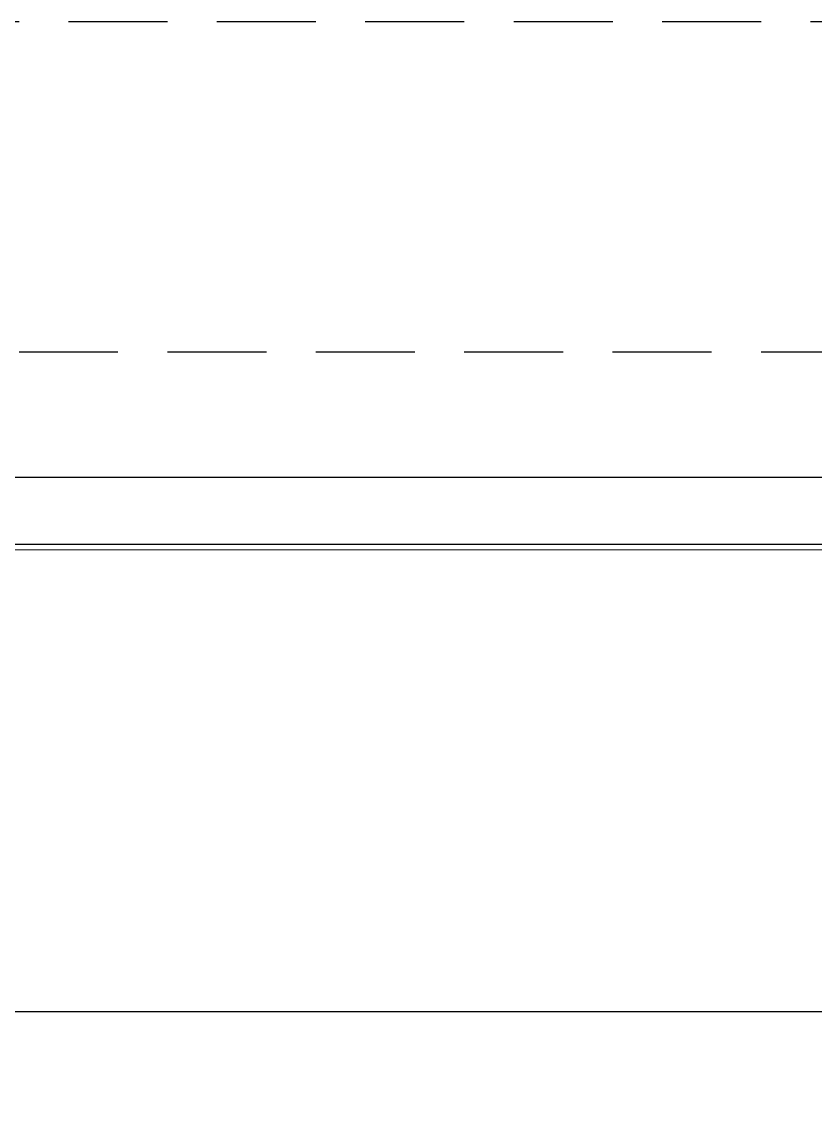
# Model space of a CAD drawing. Header units: millimetres. Extents: x 4739419 to 5837985, y 2291271 to 3446271.
# Drawn here: x 4900226 to 4900828, y 2425964 to 2426791 of the extents above; entities that cross this region are included whole.
import ezdxf

# ---------------------------------------------------------------- set-up
doc = ezdxf.new("R2010")
doc.units = ezdxf.units.MM
doc.linetypes.add('XR-평면도$0$HIDDEN', pattern=[0.375, 0.25, -0.125])
doc.layers.get('0').update_dxf_attribs({"color": 255})
for name, color, linetype, lineweight in [('XR-평면도$0$A-CNTL', 9, 'Continuous', 15), ('XR-평면도$0$A-CONC-LIN1', 9, 'Continuous', 40), ('XR-평면도$0$A-DWXM-SHUT', 9, 'Continuous', 25), ('XR-평면도$0$A-XXXX-STL', 9, 'Continuous', 25)]:
    doc.layers.add(name, color=color, linetype=linetype, lineweight=lineweight)
doc.layers.add('XR-평면도$0$Parking_화물', color=9, linetype='Continuous')

# ---------------------------------------------------------------- blocks, each defined once
blk = doc.blocks.new('XR-평면도$0$중심선(210216)')
at = {"layer": 'XR-평면도$0$A-CNTL', "ltscale": 300}
blk.add_lwpolyline([(-10000, 90000), (186000, 90000)], dxfattribs=at)
blk = doc.blocks.new('XR-평면도$0$주차구획_1')
at = {"layer": 'XR-평면도$0$Parking_화물'}
blk.add_lwpolyline([(-6000, 1550), (6000, 1550), (6000, -1550), (-6000, -1550)], close=True, dxfattribs=at)
blk = doc.blocks.new('XR-평면도$0$화물주차구획_1F(210411)')
at = {"xscale": -1.000000000000001}
blk.add_blockref('XR-평면도$0$주차구획_1', (12150543.96, 734113.36), dxfattribs=at)
blk = doc.blocks.new('XR-평면도$0$셔터(9600)230515')
at = {"layer": 'XR-평면도$0$A-DWXM-SHUT', "ltscale": 20}
for p, q in [((9671.8, 395.95), (279.2, 395.95)), ((129.2, 345), (9671.8, 345))]:
    blk.add_line(p, q, dxfattribs=at)
at = {"layer": 'XR-평면도$0$A-XXXX-STL', "color": 3, "linetype": 'XR-평면도$0$HIDDEN', "ltscale": 300}
blk.add_lwpolyline([(0, 250), (9900, 250), (9900, 0), (0, 0)], close=True, dxfattribs=at)

msp = doc.modelspace()

# ---------------------------------------------------------------- block references
at = {"color": 2, "rotation": 270}
for p in [(4167398.45, 14570585.18), (4167398.46, 14570585.18), (4167398.46, 14570585.18)]:
    msp.add_blockref('XR-평면도$0$화물주차구획_1F(210411)', p, dxfattribs=at)
at = {"layer": 'XR-평면도$0$A-CNTL'}
msp.add_blockref('XR-평면도$0$중심선(210216)', (4866111.81, 2336391.23), dxfattribs=at)
at = {"layer": 'XR-평면도$0$A-CONC-LIN1', "xscale": -1, "rotation": 180}
for p in [(4899661.81, 2426791.23), (4899661.82, 2426791.23), (4899661.82, 2426791.23)]:
    msp.add_blockref('XR-평면도$0$셔터(9600)230515', p, dxfattribs=at)

doc.saveas('drawing.dxf')
